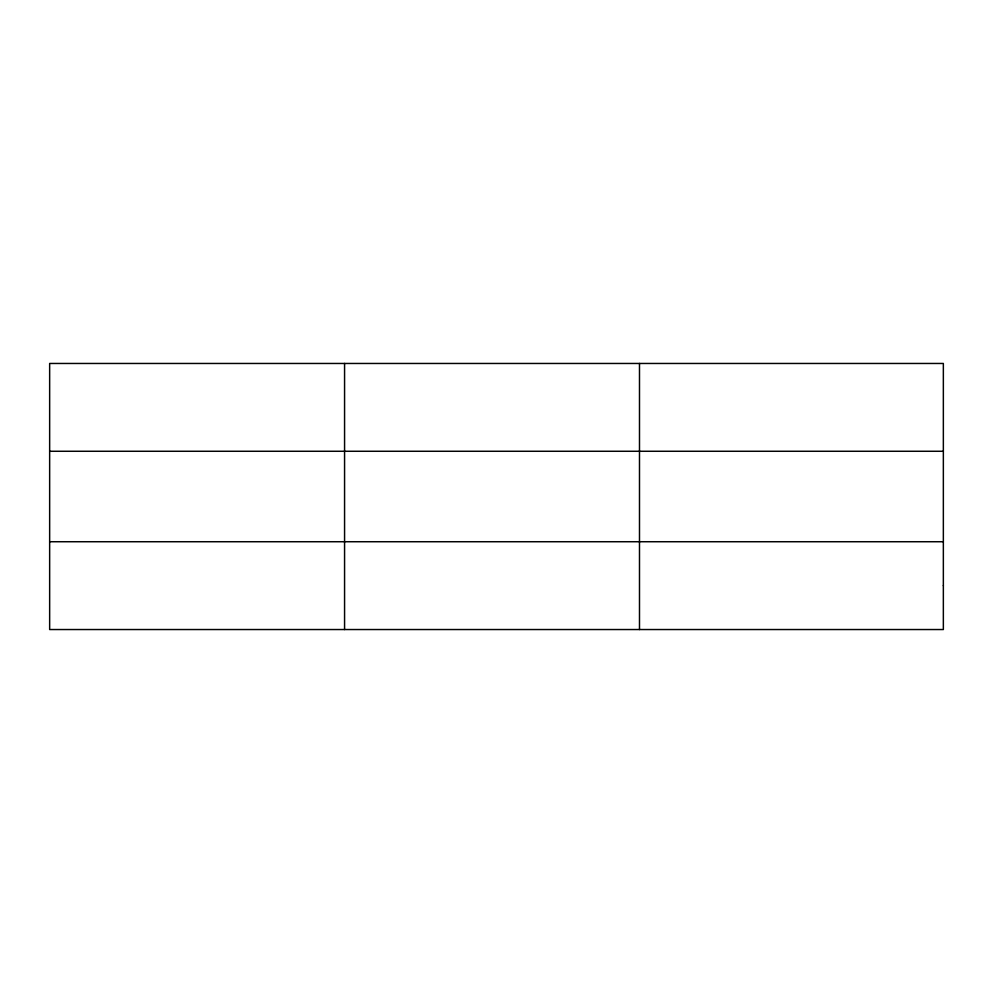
<?xml version="1.0" encoding="UTF-8"?>
<svg xmlns="http://www.w3.org/2000/svg" width="993" height="993" viewBox="0 0 993 993"><rect width="100%" height="100%" fill="white"/><g stroke="black" fill="none" stroke-linecap="round" stroke-linejoin="round"><path stroke-width="1.49" d="M639.492 363.463L639.492 629.537M49.65 451.269L943.35 451.269M49.65 541.731L943.35 541.731M344.571 363.463L344.571 629.537M943.35 585.634L943.35 629.537L49.65 629.537L49.65 363.463L943.35 363.463L943.35 585.634"/></g></svg>
